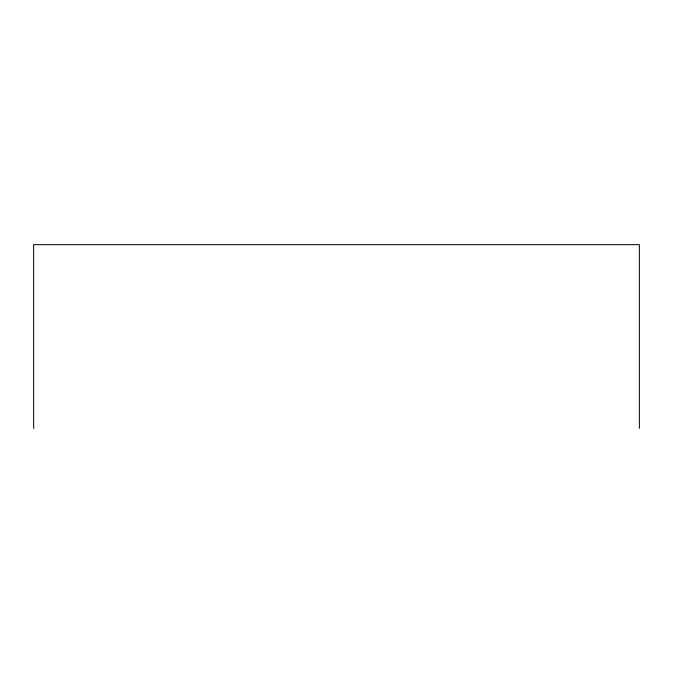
<?xml version="1.0" encoding="UTF-8"?>
<svg xmlns="http://www.w3.org/2000/svg" width="673" height="673" viewBox="0 0 673 673"><rect width="100%" height="100%" fill="white"/><g stroke="black" fill="none" stroke-linecap="round" stroke-linejoin="round"><path stroke-width="1.01" d="M639.35 428.331L639.35 244.669L33.65 244.669L33.65 428.331"/></g></svg>
